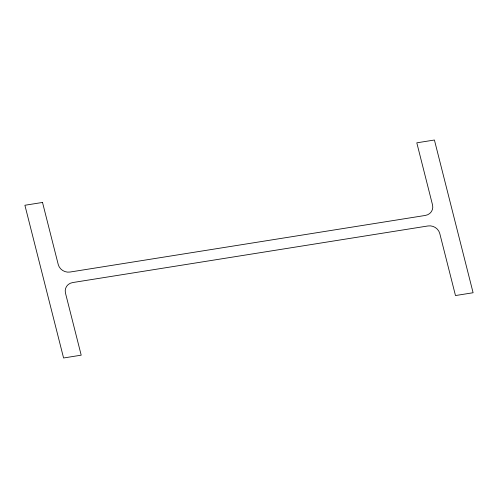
<?xml version="1.0" encoding="UTF-8"?>
<svg xmlns="http://www.w3.org/2000/svg" width="498" height="498" viewBox="0 0 498 498"><rect width="100%" height="100%" fill="white"/><g stroke="black" fill="none" stroke-linecap="round" stroke-linejoin="round"><path stroke-width="0.75" d="M42.517 202.449L24.9 205.257L63.582 357.981L81.199 355.174L65.487 293.141A9.904 9.02 25.7 0 1 72.658 282.565L428.006 225.955A9.904 9.02 25.7 0 1 439.771 233.518L455.483 295.551L473.1 292.743L434.418 140.019L416.801 142.826L432.513 204.859A9.904 9.02 25.7 0 1 425.342 215.435L69.994 272.045A9.904 9.02 25.7 0 1 58.229 264.482L42.517 202.449"/></g></svg>
